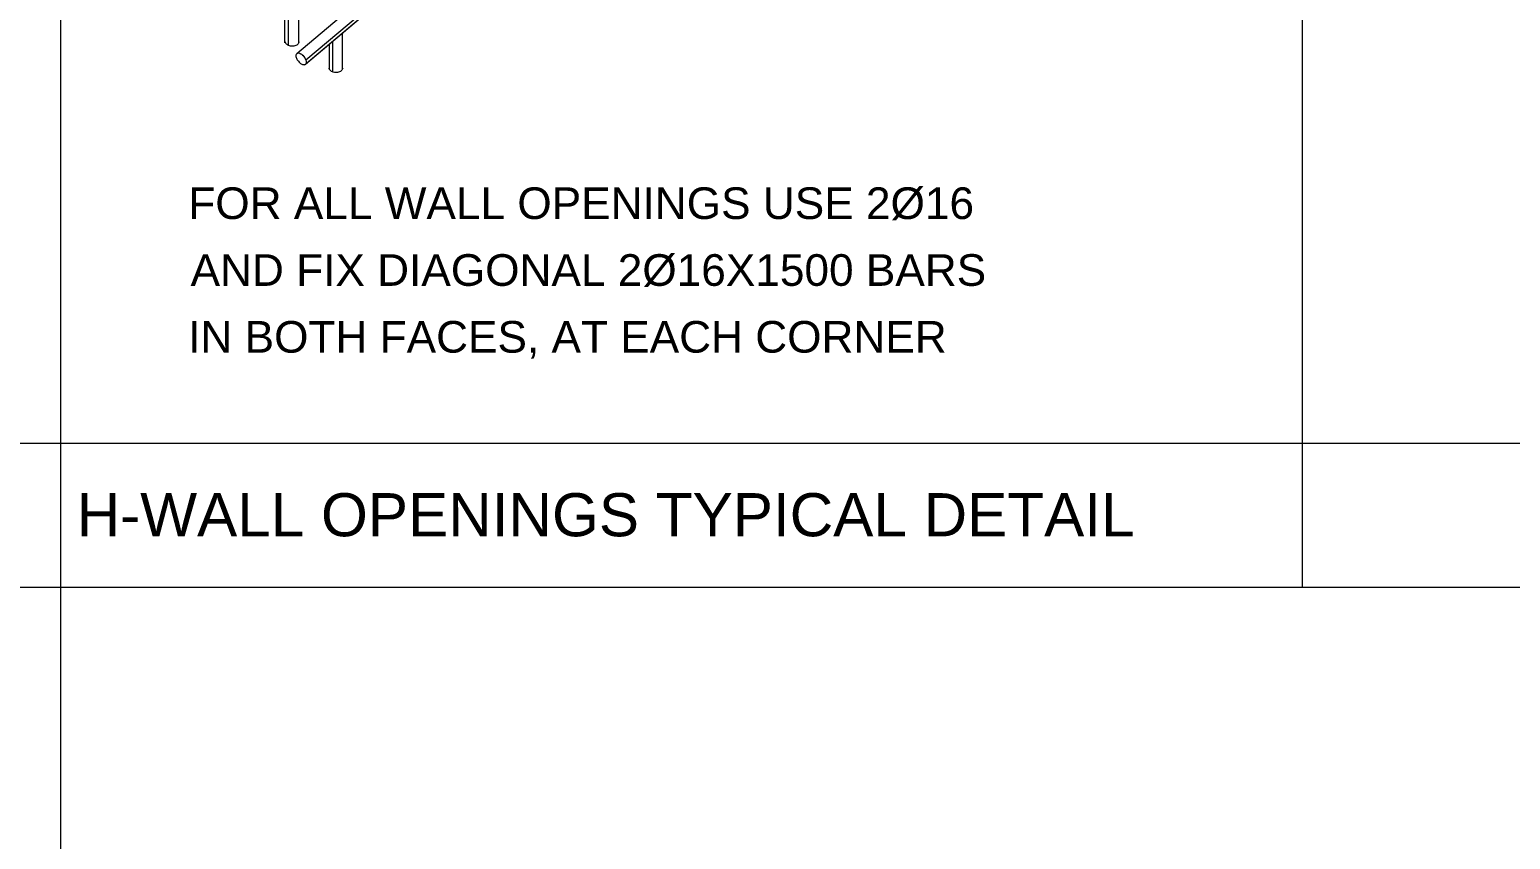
# Model space of a CAD drawing. Extents: x 166525 to 167198, y 178739 to 179747.
# Drawn here: x 167084.11 to 167090.07, y 179451.34 to 179454.6 of the extents above; entities that cross this region are included whole.
import ezdxf

# ---------------------------------------------------------------- set-up
doc = ezdxf.new("R2010")
doc.units = 0
doc.header["$MEASUREMENT"] = 0
doc.layers.add('BEAM', color=6, linetype='CONTINUOUS', lineweight=13)
doc.styles.add('ARIAL', font='arial.ttf')

msp = doc.modelspace()

# ---------------------------------------------------------------- linework, layer by layer
at = {"layer": 'BEAM', "color": 0}
for p, q in [((167084.23093, 179479.79994), (167084.23093, 179441.5798)), ((167089.23462, 179459.63033), (167089.23462, 179452.35244)), ((167085.22016, 179454.47815), (167087.76725, 179456.62473)), ((167085.22133, 179454.46375), (167087.76842, 179456.61033)), ((167085.1355, 179454.54627), (167085.1355, 179455.47124)), ((167085.15049, 179454.53543), (167085.15049, 179455.45898)), ((167085.19155, 179454.54788), (167085.19155, 179454.71335)), ((167085.13803, 179454.54749), (167085.13726, 179454.55061)), ((167085.1394, 179454.54438), (167085.13803, 179454.54749)), ((167085.19155, 179454.54788), (167085.19019, 179454.54477)), ((167085.19214, 179454.55061), (167085.19155, 179454.54788)), ((167085.32661, 179454.55087), (167085.32661, 179454.4295)), ((167085.36768, 179454.44195), (167085.36768, 179454.58548)), ((167085.14134, 179454.54165), (167085.1394, 179454.54438)), ((167085.14387, 179454.53932), (167085.14134, 179454.54165)), ((167085.14699, 179454.53737), (167085.14387, 179454.53932)), ((167085.15049, 179454.53543), (167085.14699, 179454.53737)), ((167085.15438, 179454.53426), (167085.15049, 179454.53543)), ((167085.15847, 179454.53309), (167085.15438, 179454.53426)), ((167085.16275, 179454.5327), (167085.15847, 179454.53309)), ((167085.16703, 179454.5327), (167085.16275, 179454.5327)), ((167085.17131, 179454.53309), (167085.16703, 179454.5327)), ((167085.1754, 179454.53426), (167085.17131, 179454.53309)), ((167085.17929, 179454.53543), (167085.1754, 179454.53426)), ((167085.1828, 179454.53737), (167085.17929, 179454.53543)), ((167085.18591, 179454.53971), (167085.1828, 179454.53737)), ((167085.18824, 179454.54204), (167085.18591, 179454.53971)), ((167085.19019, 179454.54477), (167085.18824, 179454.54204)), ((167085.31552, 179454.43845), (167085.31552, 179454.54152)), ((167085.31416, 179454.44156), (167085.31338, 179454.44468)), ((167085.31552, 179454.43845), (167085.31416, 179454.44156)), ((167085.31747, 179454.43573), (167085.31552, 179454.43845)), ((167085.32, 179454.43339), (167085.31747, 179454.43573)), ((167085.32311, 179454.43144), (167085.32, 179454.43339)), ((167085.32661, 179454.4295), (167085.32311, 179454.43144)), ((167085.33051, 179454.42833), (167085.32661, 179454.4295)), ((167085.33459, 179454.42716), (167085.33051, 179454.42833)), ((167085.33888, 179454.42677), (167085.33459, 179454.42716)), ((167085.34744, 179454.42716), (167085.34316, 179454.42677)), ((167085.35152, 179454.42833), (167085.34744, 179454.42716)), ((167085.35542, 179454.4295), (167085.35152, 179454.42833)), ((167085.35892, 179454.43144), (167085.35542, 179454.4295)), ((167085.36203, 179454.43378), (167085.35892, 179454.43144)), ((167085.36437, 179454.43611), (167085.36203, 179454.43378)), ((167085.36632, 179454.43884), (167085.36437, 179454.43611)), ((167085.36768, 179454.44195), (167085.36632, 179454.43884)), ((167085.36826, 179454.44468), (167085.36768, 179454.44195)), ((167085.34316, 179454.42677), (167085.33888, 179454.42677)), ((167096.10888, 179452.93187), (167059.82485, 179452.93187)), ((167096.10888, 179452.35244), (167059.82485, 179452.35244))]:
    msp.add_line(p, q, dxfattribs=at)
at = {"layer": 'BEAM', "color": 0, "flags": 128}
for points in [[(167087.73027, 179456.64886), (167085.18319, 179454.50267)], [(167085.2188, 179454.46025), (167087.76589, 179456.60682)], [(167085.18319, 179454.50267), (167085.18513, 179454.50384), (167085.18727, 179454.50423), (167085.18513, 179454.50384), (167085.18319, 179454.50267), (167085.18182, 179454.50112), (167085.18066, 179454.49878), (167085.18007, 179454.49644), (167085.17988, 179454.49411), (167085.18007, 179454.491), (167085.18066, 179454.48788), (167085.18182, 179454.48477), (167085.18319, 179454.48126), (167085.18513, 179454.47815), (167085.18727, 179454.47504), (167085.18961, 179454.47192), (167085.19233, 179454.46881), (167085.19506, 179454.46608), (167085.19798, 179454.46375), (167085.20109, 179454.4618), (167085.20401, 179454.46025), (167085.20693, 179454.45908), (167085.20985, 179454.45869), (167085.21238, 179454.4583), (167085.21491, 179454.45869), (167085.21705, 179454.45908), (167085.2188, 179454.46025), (167085.22016, 179454.4618), (167085.22133, 179454.46375), (167085.22191, 179454.46608), (167085.22211, 179454.46881), (167085.22191, 179454.46608), (167085.22133, 179454.46375), (167085.22016, 179454.4618), (167085.2188, 179454.46025)], [(167085.20985, 179454.49411), (167085.21238, 179454.491), (167085.21491, 179454.48788), (167085.21705, 179454.48477), (167085.21491, 179454.48788), (167085.21238, 179454.491), (167085.20985, 179454.49411), (167085.20693, 179454.49644), (167085.20985, 179454.49411), (167085.20693, 179454.49644), (167085.20401, 179454.49878), (167085.20109, 179454.50112), (167085.19798, 179454.50267), (167085.19506, 179454.50384), (167085.19798, 179454.50267), (167085.19506, 179454.50384), (167085.19233, 179454.50423), (167085.18961, 179454.50462), (167085.18727, 179454.50423)], [(167085.22211, 179454.46881), (167085.22191, 179454.47192), (167085.22133, 179454.47504), (167085.22016, 179454.47815), (167085.2188, 179454.48126), (167085.21705, 179454.48477)]]:
    msp.add_lwpolyline(points, dxfattribs=at)

# ---------------------------------------------------------------- texts
at = {"layer": 'BEAM', "color": 3, "style": 'ARIAL'}
for s, p in [('FOR ALL WALL OPENINGS USE 2%%C16', (167084.7462, 179453.83662)), ('AND FIX DIAGONAL 2%%C16X1500 BARS', (167084.75529, 179453.56734)), ('IN BOTH FACES, AT EACH CORNER', (167084.74562, 179453.29813))]:
    msp.add_text(s, height=0.1274728, dxfattribs=at).set_placement(p)
at = {"layer": 'BEAM', "color": 2, "style": 'ARIAL'}
msp.add_text('H-WALL OPENINGS TYPICAL DETAIL', height=0.1738266, dxfattribs=at).set_placement((167084.296, 179452.55824))

doc.saveas('drawing.dxf')
